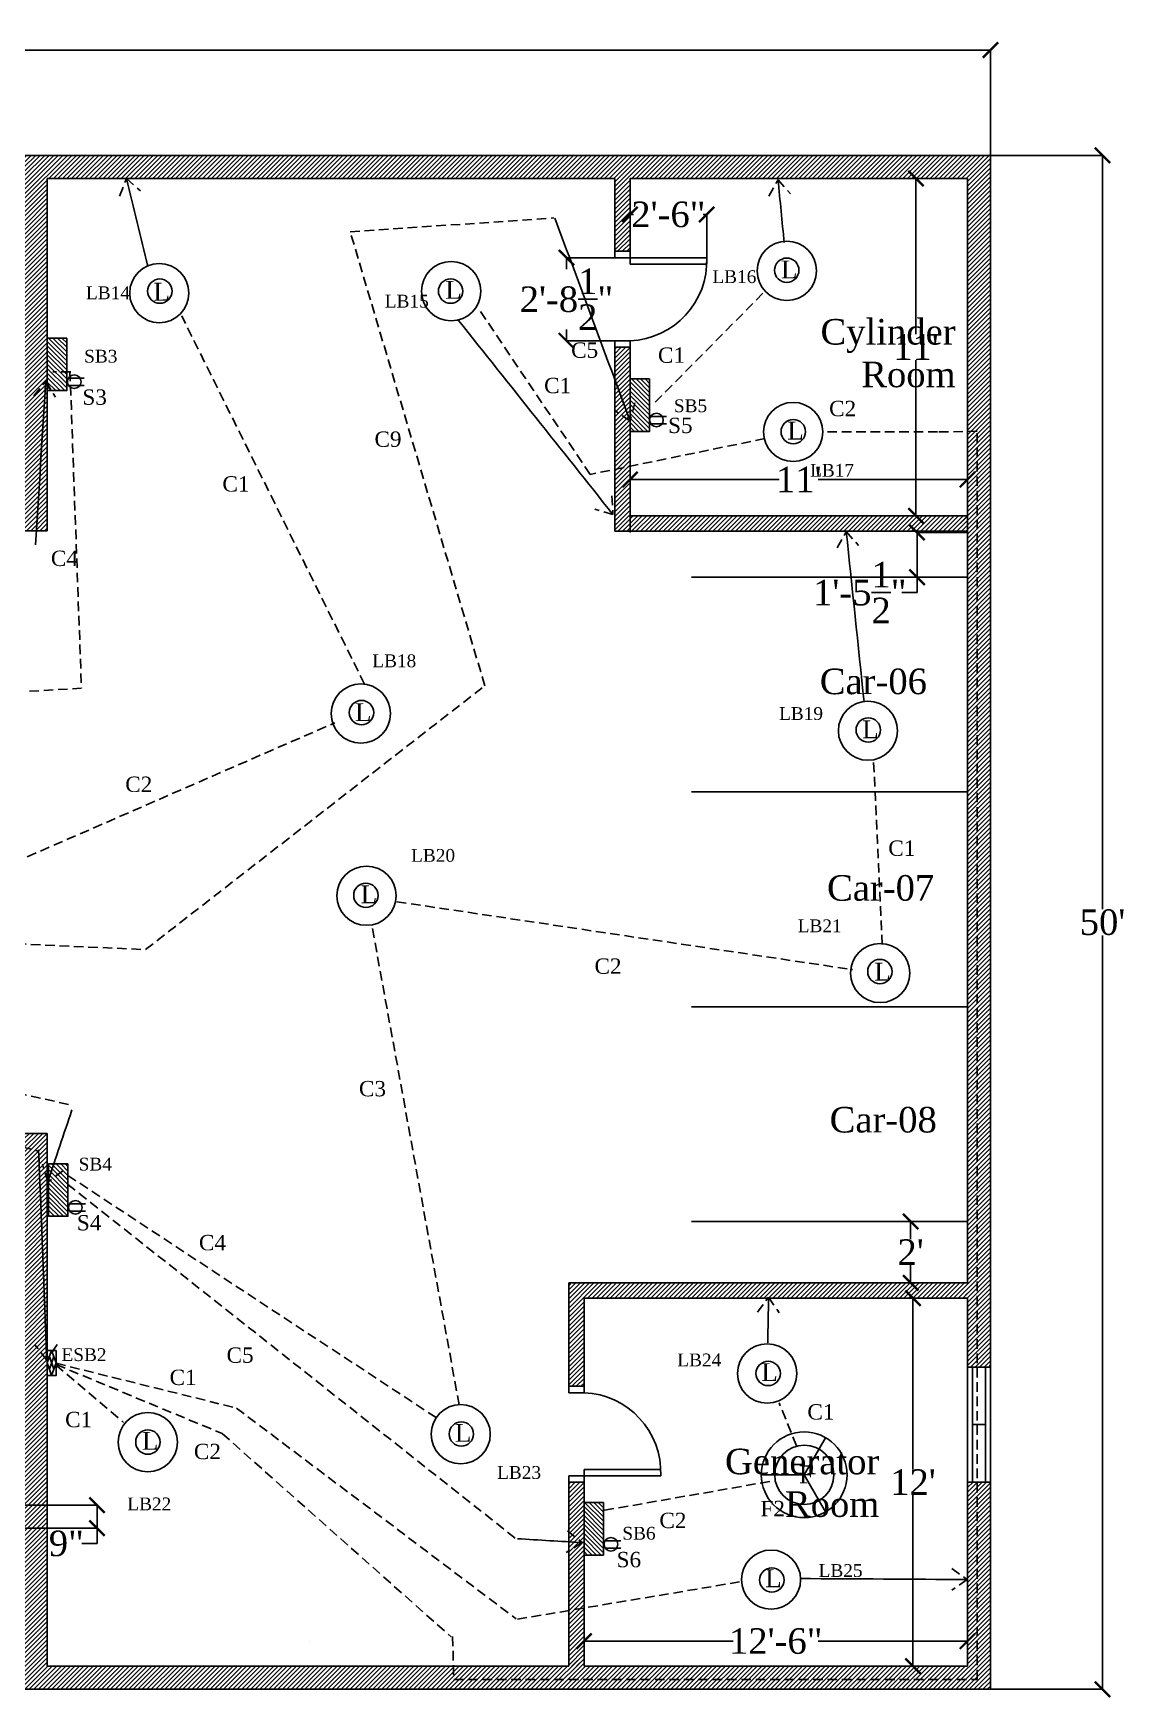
# Model space of a CAD drawing. Header units: inches. Extents: x -263 to 3557, y 209 to 1002.
# Drawn here: x 1654 to 2081, y 255 to 906 of the extents above; entities that cross this region are included whole.
import ezdxf

# ---------------------------------------------------------------- set-up
doc = ezdxf.new("R2010")
doc.units = ezdxf.units.IN
doc.header["$LTSCALE"] = 15
doc.header["$MEASUREMENT"] = 0
doc.linetypes.add('HIDDEN', pattern=[0.375, 0.25, -0.125])
for name, color, linetype in [('Conduit_Fan&Light', 34, 'Continuous'), ('ConFit_name', 222, 'Continuous'), ('ConFit_names', 18, 'Continuous'), ('Dimensions', 18, 'Continuous'), ('Door', 84, 'Continuous'), ('EC', 20, 'HIDDEN'), ('Fittings', 194, 'Continuous'), ('Fixtures', 34, 'Continuous'), ('GC', 152, 'HIDDEN'), ('Hatches', 150, 'Continuous'), ('Light&Fan', 92, 'Continuous'), ('Parking', 30, 'Continuous'), ('Text', 11, 'Continuous'), ('Window', 222, 'Continuous')]:
    doc.layers.add(name, color=color, linetype=linetype)
doc.styles.get("Standard").update_dxf_attribs({"font": 'times.ttf', "height": 10})
doc.dimstyles.get("Standard").update_dxf_attribs({"dimtxt": 6, "dimasz": 6, "dimexe": 0.18, "dimexo": 0.0625, "dimgap": 0.09, "dimtad": 0, "dimtih": 1, "dimtoh": 1, "dimzin": 0, "dimdsep": 46, "dimlunit": 4, "dimtxsty": 'Standard', "dimblk": 'ARCHTICK', "dimcen": 0.0625, "dimadec": 0, "dimazin": 0, "dimtfac": 1, "dimtofl": 0, "dimtmove": 0, "dimatfit": 3, "dimfxl": 1, "dimtolj": 1, "dimtzin": 0, "dimarcsym": 0})
pattern_1 = [(45, (1175.9073, -138.3144), (-0.8838835, 0.8838835), [])]

# ---------------------------------------------------------------- blocks, each defined once
blk = doc.blocks.new('door')
at = {"layer": 'Door', "lineweight": -2}
for p, q in [((2.5, 6), (2.5, 36)), ((5, 6), (5, 36)), ((2.5, 6), (0, 6)), ((0, 0), (0, 6)), ((2.5, 0), (0, 0)), ((5, 6), (2.5, 6)), ((2.5, 6), (2.5, 0)), ((35, 6), (35, 0)), ((35, 6), (37.5, 6)), ((35, 0), (37.5, 0)), ((37.5, 6), (37.5, 0))]:
    blk.add_line(p, q, dxfattribs=at)
blk.add_arc((3.75, 4.75), 31.27, 2.29061, 92.29061, dxfattribs=at)
blk = doc.blocks.new('_ArchTick')
at = {"color": 0, "linetype": 'ByBlock', "const_width": 0.15}
blk.add_lwpolyline([(-0.5, -0.5), (0.5, 0.5)], dxfattribs=at)
blk = doc.blocks.new('*D104')
at = {"layer": 'Defpoints', "color": 0, "lineweight": -2}
for p in [(2028.12, 858.34), (2028.12, 258.34), (2071.95, 258.34)]:
    blk.add_point(p, dxfattribs=at)
at = {"layer": 'Dimensions', "color": 0, "lineweight": -2}
for p, q in [((2028.18, 858.34), (2072.13, 858.34)), ((2071.95, 858.34), (2071.95, 563.52)), ((2071.95, 258.34), (2071.95, 553.17)), ((2028.18, 258.34), (2072.13, 258.34))]:
    blk.add_line(p, q, dxfattribs=at)
at = {"layer": 'Dimensions', "color": 0, "lineweight": -2, "xscale": 6, "yscale": 6, "zscale": 6}
for p, rotation in [((2071.95, 858.34), 90), ((2071.95, 258.34), 270)]:
    blk.add_blockref('_ArchTick', p, dxfattribs=dict(at, rotation=rotation))
at = {"layer": 'Dimensions', "color": 0, "insert": (2071.95, 558.34), "char_height": 10, "attachment_point": 5}
blk.add_mtext("\\A1;50'", dxfattribs=at)
blk = doc.blocks.new('*D105')
at = {"layer": 'Defpoints', "color": 0, "lineweight": -2}
for p in [(1881.12, 818.34), (1862.24, 785.84), (1881.12, 785.84)]:
    blk.add_point(p, dxfattribs=at)
at = {"layer": 'Dimensions', "color": 0, "lineweight": -2}
for p, q in [((1881.05, 818.34), (1862.06, 818.34)), ((1862.24, 818.34), (1862.24, 813.91)), ((1862.24, 785.84), (1862.24, 790.27)), ((1881.05, 785.84), (1862.06, 785.84))]:
    blk.add_line(p, q, dxfattribs=at)
at = {"layer": 'Dimensions', "color": 0, "lineweight": -2, "xscale": 6, "yscale": 6, "zscale": 6}
for p, rotation in [((1862.24, 818.34), 90), ((1862.24, 785.84), 270)]:
    blk.add_blockref('_ArchTick', p, dxfattribs=dict(at, rotation=rotation))
at = {"layer": 'Dimensions', "color": 0, "insert": (1862.24, 802.09), "char_height": 10, "attachment_point": 5}
blk.add_mtext('\\A1;2\'-8{\\H1.000000x;\\S1/2;}"', dxfattribs=at)
blk = doc.blocks.new('*D106')
at = {"layer": 'Defpoints', "color": 0, "lineweight": -2}
for p in [(1917.12, 835.23), (1887.12, 815.84), (1917.12, 815.84)]:
    blk.add_point(p, dxfattribs=at)
at = {"layer": 'Dimensions', "color": 0, "lineweight": -2}
for p, q in [((1887.12, 815.9), (1887.12, 835.41)), ((1887.12, 835.23), (1888.49, 835.23)), ((1917.12, 835.23), (1915.74, 835.23)), ((1917.12, 815.9), (1917.12, 835.41))]:
    blk.add_line(p, q, dxfattribs=at)
at = {"layer": 'Dimensions', "color": 0, "lineweight": -2, "xscale": 6, "yscale": 6, "zscale": 6, "rotation": 180}
blk.add_blockref('_ArchTick', (1887.12, 835.23), dxfattribs=at)
at = {"layer": 'Dimensions', "color": 0, "lineweight": -2, "xscale": 6, "yscale": 6, "zscale": 6}
blk.add_blockref('_ArchTick', (1917.12, 835.23), dxfattribs=at)
at = {"layer": 'Dimensions', "color": 0, "insert": (1902.12, 835.23), "char_height": 10, "attachment_point": 5}
blk.add_mtext('\\A1;2\'-6"', dxfattribs=at)
blk = doc.blocks.new('*D102')
at = {"layer": 'Defpoints', "color": 0, "lineweight": -2}
for p in [(2019.12, 731.58), (1887.12, 710.77), (2019.12, 710.77)]:
    blk.add_point(p, dxfattribs=at)
at = {"layer": 'Dimensions', "color": 0, "lineweight": -2}
for p, q in [((1887.12, 710.83), (1887.12, 731.76)), ((1887.12, 731.58), (1945.49, 731.58)), ((2019.12, 731.58), (1960.74, 731.58)), ((2019.12, 710.83), (2019.12, 731.76))]:
    blk.add_line(p, q, dxfattribs=at)
at = {"layer": 'Dimensions', "color": 0, "lineweight": -2, "xscale": 6, "yscale": 6, "zscale": 6, "rotation": 180}
blk.add_blockref('_ArchTick', (1887.12, 731.58), dxfattribs=at)
at = {"layer": 'Dimensions', "color": 0, "lineweight": -2, "xscale": 6, "yscale": 6, "zscale": 6}
blk.add_blockref('_ArchTick', (2019.12, 731.58), dxfattribs=at)
at = {"layer": 'Dimensions', "color": 0, "insert": (1953.12, 731.58), "char_height": 10, "attachment_point": 5}
blk.add_mtext("\\A1;11'", dxfattribs=at)
blk = doc.blocks.new('*D107')
at = {"layer": 'Defpoints', "color": 0, "lineweight": -2}
for p in [(2019.12, 849.34), (1998.97, 717.4), (2019.12, 717.4)]:
    blk.add_point(p, dxfattribs=at)
at = {"layer": 'Dimensions', "color": 0, "lineweight": -2}
for p, q in [((2019.05, 849.34), (1998.79, 849.34)), ((1998.97, 849.34), (1998.97, 788.46)), ((1998.97, 717.4), (1998.97, 778.28)), ((2019.05, 717.4), (1998.79, 717.4))]:
    blk.add_line(p, q, dxfattribs=at)
at = {"layer": 'Dimensions', "color": 0, "lineweight": -2, "xscale": 6, "yscale": 6, "zscale": 6}
for p, rotation in [((1998.97, 849.34), 90), ((1998.97, 717.4), 270)]:
    blk.add_blockref('_ArchTick', p, dxfattribs=dict(at, rotation=rotation))
at = {"layer": 'Dimensions', "color": 0, "insert": (1998.97, 783.37), "char_height": 10, "attachment_point": 5}
blk.add_mtext("\\A1;11'", dxfattribs=at)
blk = doc.blocks.new('*D108')
at = {"layer": 'Defpoints', "color": 0, "lineweight": -2}
for p in [(2019.12, 277.13), (1869.12, 267.34), (2019.12, 267.34)]:
    blk.add_point(p, dxfattribs=at)
at = {"layer": 'Dimensions', "color": 0, "lineweight": -2}
for p, q in [((1869.12, 267.4), (1869.12, 277.31)), ((1869.12, 277.13), (1927.51, 277.13)), ((2019.12, 277.13), (1960.73, 277.13)), ((2019.12, 267.4), (2019.12, 277.31))]:
    blk.add_line(p, q, dxfattribs=at)
at = {"layer": 'Dimensions', "color": 0, "lineweight": -2, "xscale": 6, "yscale": 6, "zscale": 6, "rotation": 180}
blk.add_blockref('_ArchTick', (1869.12, 277.13), dxfattribs=at)
at = {"layer": 'Dimensions', "color": 0, "lineweight": -2, "xscale": 6, "yscale": 6, "zscale": 6}
blk.add_blockref('_ArchTick', (2019.12, 277.13), dxfattribs=at)
at = {"layer": 'Dimensions', "color": 0, "insert": (1944.12, 277.13), "char_height": 10, "attachment_point": 5}
blk.add_mtext('\\A1;12\'-6"', dxfattribs=at)
blk = doc.blocks.new('*D109')
at = {"layer": 'Defpoints', "color": 0, "lineweight": -2}
for p in [(2019.12, 411.34), (1997.8, 267.4), (2019.12, 267.4)]:
    blk.add_point(p, dxfattribs=at)
at = {"layer": 'Dimensions', "color": 0, "lineweight": -2}
for p, q in [((2019.05, 411.34), (1997.62, 411.34)), ((1997.8, 411.34), (1997.8, 344.46)), ((1997.8, 267.4), (1997.8, 334.28)), ((2019.05, 267.4), (1997.62, 267.4))]:
    blk.add_line(p, q, dxfattribs=at)
at = {"layer": 'Dimensions', "color": 0, "lineweight": -2, "xscale": 6, "yscale": 6, "zscale": 6}
for p, rotation in [((1997.8, 411.34), 90), ((1997.8, 267.4), 270)]:
    blk.add_blockref('_ArchTick', p, dxfattribs=dict(at, rotation=rotation))
at = {"layer": 'Dimensions', "color": 0, "insert": (1997.8, 339.37), "char_height": 10, "attachment_point": 5}
blk.add_mtext("\\A1;12'", dxfattribs=at)
blk = doc.blocks.new('*D119')
at = {"layer": 'Defpoints', "color": 0, "lineweight": -2}
for p in [(2019.12, 441.34), (1996.88, 417.34), (2019.12, 417.34)]:
    blk.add_point(p, dxfattribs=at)
at = {"layer": 'Dimensions', "color": 0, "lineweight": -2}
for p, q in [((2019.05, 441.34), (1996.7, 441.34)), ((1996.88, 441.34), (1996.88, 434.43)), ((1996.88, 417.34), (1996.88, 424.25)), ((2019.05, 417.34), (1996.7, 417.34))]:
    blk.add_line(p, q, dxfattribs=at)
at = {"layer": 'Dimensions', "color": 0, "lineweight": -2, "xscale": 6, "yscale": 6, "zscale": 6}
for p, rotation in [((1996.88, 441.34), 90), ((1996.88, 417.34), 270)]:
    blk.add_blockref('_ArchTick', p, dxfattribs=dict(at, rotation=rotation))
at = {"layer": 'Dimensions', "color": 0, "insert": (1996.88, 429.34), "char_height": 10, "attachment_point": 5}
blk.add_mtext("\\A1;2'", dxfattribs=at)
blk = doc.blocks.new('*D120')
at = {"layer": 'Defpoints', "color": 0, "lineweight": -2}
for p in [(2019.12, 710.83), (1999.41, 693.34), (2019.12, 693.34)]:
    blk.add_point(p, dxfattribs=at)
at = {"layer": 'Dimensions', "color": 0, "lineweight": -2}
for p, q in [((2019.05, 710.83), (1999.23, 710.83)), ((1999.41, 710.83), (1999.41, 693.34)), ((2019.05, 693.34), (1999.23, 693.34)), ((1999.41, 693.34), (1999.41, 687.34)), ((1999.41, 687.34), (1993.41, 687.34))]:
    blk.add_line(p, q, dxfattribs=at)
at = {"layer": 'Dimensions', "color": 0, "lineweight": -2, "xscale": 6, "yscale": 6, "zscale": 6}
for p, rotation in [((1999.41, 710.83), 90), ((1999.41, 693.34), 270)]:
    blk.add_blockref('_ArchTick', p, dxfattribs=dict(at, rotation=rotation))
at = {"layer": 'Dimensions', "color": 0, "insert": (1977, 687.34), "char_height": 10, "attachment_point": 5}
blk.add_mtext('\\A1;1\'-5{\\H1.000000x;\\S1/2;}"', dxfattribs=at)
blk = doc.blocks.new('*D123')
at = {"layer": 'Defpoints', "color": 0, "lineweight": -2}
for p in [(2028.12, 899.57), (1188.12, 858.34), (2028.12, 858.34)]:
    blk.add_point(p, dxfattribs=at)
at = {"layer": 'Dimensions', "color": 0, "lineweight": -2}
for p, q in [((1188.12, 858.4), (1188.12, 899.75)), ((1188.12, 899.57), (1599.9, 899.57)), ((2028.12, 899.57), (1616.33, 899.57)), ((2028.12, 858.4), (2028.12, 899.75))]:
    blk.add_line(p, q, dxfattribs=at)
at = {"layer": 'Dimensions', "color": 0, "lineweight": -2, "xscale": 6, "yscale": 6, "zscale": 6, "rotation": 180}
blk.add_blockref('_ArchTick', (1188.12, 899.57), dxfattribs=at)
at = {"layer": 'Dimensions', "color": 0, "lineweight": -2, "xscale": 6, "yscale": 6, "zscale": 6}
blk.add_blockref('_ArchTick', (2028.12, 899.57), dxfattribs=at)
at = {"layer": 'Dimensions', "color": 0, "insert": (1608.12, 899.57), "char_height": 10, "attachment_point": 5}
blk.add_mtext("\\A1;70'", dxfattribs=at)
blk = doc.blocks.new('win')
for p, q in [((760.56, 398.24), (805.56, 398.24)), ((760.56, 398.24), (760.56, 389.24)), ((805.56, 398.24), (805.56, 389.24)), ((760.56, 396.24), (805.56, 396.24)), ((760.56, 391.24), (805.56, 391.24)), ((783.06, 396.24), (783.06, 391.24)), ((760.56, 389.24), (805.56, 389.24))]:
    blk.add_line(p, q)
blk = doc.blocks.new('window_vertical')
at = {"layer": 'Window', "rotation": 270}
blk.add_blockref('win', (-389.24, 805.56), dxfattribs=at)
blk = doc.blocks.new('ESB')
at = {"layer": 'Fixtures', "lineweight": -2}
for p, q in [((-4.67, 0), (-9.55, -1.78)), ((0.21, -1.78), (-4.67, 0)), ((-9.55, -1.78), (-4.67, -3.56)), ((-7.11, -0.89), (-2.23, -2.67)), ((-7.11, -2.67), (-2.23, -0.89)), ((-4.67, -3.56), (0.21, -1.78))]:
    blk.add_line(p, q, dxfattribs=at)
blk.add_lwpolyline([(-9.55, 0), (0.21, 0), (0.21, -3.56), (-9.55, -3.56)], close=True, dxfattribs=at)
blk = doc.blocks.new('conduit_light')
at = {"layer": 'Conduit_Fan&Light'}
blk.add_circle((0.57, 0.59), 11.58, dxfattribs=at)
at = {"layer": 'Conduit_Fan&Light', "insert": (-1.71, 4.63), "char_height": 7, "width": 15.2343, "attachment_point": 1}
blk.add_mtext('L', dxfattribs=at)
blk = doc.blocks.new('SB')
at = {"layer": 'Fixtures', "lineweight": -2}
h = blk.add_hatch(dxfattribs=at)
h.set_pattern_fill('ANSI31', color=256, scale=10, style=0)
h.set_pattern_definition([(45, (151.571, -705.9063), (-0.8838835, 0.8838835), [])])
h.paths.add_polyline_path([(0, 0), (0, 7.61), (-20.56, 7.61), (-20.56, 0)])
blk.add_lwpolyline([(-20.56, 7.61), (0, 7.61), (0, 0), (-20.56, 0)], close=True, dxfattribs=at)
blk = doc.blocks.new('fan')
at = {"layer": 'Fittings'}
for q in [(8.4, 14.5), (-16.76, 0), (8.37, -14.52)]:
    blk.add_line((0, 0), q, dxfattribs=at)
blk.add_circle((0, 0), 16.76, dxfattribs=at)
blk = doc.blocks.new('conduit_fan')
at = {"layer": 'Conduit_Fan&Light'}
blk.add_circle((0.5, -0.33), 11.58, dxfattribs=at)
at = {"layer": 'Conduit_Fan&Light', "insert": (-1.62, 3.39), "char_height": 7, "width": 15.2343, "attachment_point": 1}
blk.add_mtext('F', dxfattribs=at)
blk = doc.blocks.new('S2')
at = {"layer": 'Fixtures', "lineweight": -2}
for p, q in [((-1.32, -2.32), (-1.32, 3.91)), ((1.46, -2.24), (1.46, 3.91))]:
    blk.add_line(p, q, dxfattribs=at)
blk.add_circle((0, 0), 2.67, dxfattribs=at)
blk = doc.blocks.new('*D156')
at = {"layer": 'Defpoints', "color": 0, "lineweight": -2}
for p in [(1650.12, 330.34), (1650.12, 321.34), (1678.62, 321.34)]:
    blk.add_point(p, dxfattribs=at)
at = {"layer": 'Fittings', "color": 0, "lineweight": -2}
for p, q in [((1650.18, 330.34), (1678.8, 330.34)), ((1678.62, 330.34), (1678.62, 321.34)), ((1650.18, 321.34), (1678.8, 321.34)), ((1678.62, 321.34), (1678.62, 315.34)), ((1678.62, 315.34), (1672.62, 315.34))]:
    blk.add_line(p, q, dxfattribs=at)
at = {"layer": 'Fittings', "color": 0, "lineweight": -2, "xscale": 6, "yscale": 6, "zscale": 6}
for p, rotation in [((1678.62, 330.34), 90), ((1678.62, 321.34), 270)]:
    blk.add_blockref('_ArchTick', p, dxfattribs=dict(at, rotation=rotation))
at = {"layer": 'Fittings', "color": 0, "lineweight": -2, "insert": (1666.6, 315.34), "char_height": 10, "attachment_point": 5}
blk.add_mtext('\\A1;9"', dxfattribs=at)
blk = doc.blocks.new('_Open90')
at = {"color": 0, "linetype": 'ByBlock', "lineweight": -2}
for p, q in [((0, 0), (-1, 0)), ((-0.5, 0.5), (0, 0)), ((0, 0), (-0.5, -0.5))]:
    blk.add_line(p, q, dxfattribs=at)

msp = doc.modelspace()

# ---------------------------------------------------------------- hatches: boundary and pattern name
at = {"layer": 'Hatches'}
h = msp.add_hatch(dxfattribs=at)
h.set_pattern_fill('ANSI31', color=256, scale=10, style=0)
h.set_pattern_definition(pattern_1)
h.paths.add_polyline_path([(1659.117, 321.342), (1659.117, 475.794), (1650.117, 475.794), (1650.117, 450.593), (1650.357, 450.593), (1650.357, 398.093), (1650.364, 398.093), (1650.363, 389.093), (1650.357, 389.093), (1650.357, 360.593), (1650.117, 360.593), (1650.117, 330.342), (1566.117, 330.342), (1566.117, 475.794), (1557.117, 475.794), (1557.117, 345.342), (1537.892, 345.342), (1537.892, 339.346), (1538.659, 339.342), (1557.117, 339.342), (1557.117, 267.343), (1566.117, 267.343), (1566.117, 321.342), (1650.117, 321.342), (1650.117, 258.342), (2028.117, 258.342), (2028.117, 339.394), (2019.117, 339.394), (2019.117, 267.342), (1869.117, 267.342), (1869.117, 339.342), (1863.117, 339.342), (1863.117, 338.531), (1863.117, 267.342), (1845.117, 267.342), (1839.117, 267.342), (1659.117, 267.342)])
h.paths.add_polyline_path([(1566.117, 267.343), (1557.117, 267.343), (1557.117, 267.342), (1479.58, 267.342), (1479.58, 258.342), (1566.117, 258.342)])
h.paths.add_polyline_path([(1454.517, 267.342), (1425.117, 267.342), (1419.117, 267.342), (1403.842, 267.342), (1403.842, 258.342), (1454.517, 258.342)])
h.paths.add_polyline_path([(2028.117, 858.342), (1650.117, 858.342), (1650.117, 804.342), (1650.117, 799.383), (1566.288, 799.383), (1566.117, 799.383), (1566.117, 804.342), (1566.117, 858.342), (1188.117, 858.342), (1188.117, 666.342), (1197.117, 666.342), (1197.117, 849.342), (1557.117, 849.342), (1557.117, 804.342), (1557.117, 790.383), (1566.117, 790.383), (1566.288, 790.383), (1650.117, 790.383), (1659.117, 790.383), (1659.117, 804.342), (1659.117, 849.342), (1881.117, 849.342), (1881.117, 821.454), (1881.117, 820.842), (1887.117, 820.842), (1887.117, 849.342), (2019.117, 849.342), (2019.117, 717.342), (1887.117, 717.342), (1887.117, 783.342), (1881.117, 783.342), (1881.117, 782.563), (1881.117, 717.342), (1881.117, 711.342), (1887.117, 711.342), (2019.117, 711.342), (2019.117, 417.342), (1863.117, 417.342), (1863.117, 411.342), (1863.117, 377.422), (1863.117, 376.842), (1869.117, 376.842), (1869.117, 411.342), (2019.117, 411.342), (2019.117, 384.394), (2028.117, 384.394)])
h = msp.add_hatch(dxfattribs=at)
h.set_pattern_fill('ANSI31', color=256, scale=10, style=0)
h.set_pattern_definition(pattern_1)
h.paths.add_polyline_path([(1887.117, 783.342), (1881.117, 783.342), (1881.117, 711.342), (2019.117, 711.342), (2019.117, 717.342), (1887.117, 717.342)])
h.paths.add_polyline_path([(1881.117, 820.842), (1887.117, 820.842), (1887.117, 849.342), (1881.117, 849.342)])
h = msp.add_hatch(dxfattribs=at)
h.set_pattern_fill('ANSI31', color=256, scale=10, style=0)
h.set_pattern_definition(pattern_1)
h.paths.add_polyline_path([(1659.117, 790.383), (1650.117, 790.383), (1650.117, 720.493), (1566.117, 720.493), (1566.117, 790.383), (1557.117, 790.383), (1557.117, 720.493), (1557.117, 711.493), (1566.117, 711.493), (1659.117, 711.493)])
h = msp.add_hatch(dxfattribs=at)
h.set_pattern_fill('ANSI31', color=256, scale=10, style=0)
h.set_pattern_definition(pattern_1)
h.paths.add_polyline_path([(1863.117, 376.842), (1869.117, 376.842), (1869.117, 411.342), (2019.117, 411.342), (2019.117, 417.342), (1863.117, 417.342)])
h.paths.add_polyline_path([(1869.117, 339.342), (1863.117, 339.342), (1863.117, 267.342), (1869.117, 267.342)])

# ---------------------------------------------------------------- linework, layer by layer
for p, q in [((1650.117, 858.342), (2028.117, 858.342)), ((2028.117, 858.342), (2028.117, 258.342)), ((1659.117, 849.342), (1659.117, 804.342)), ((1659.117, 849.342), (1881.117, 849.342)), ((1881.117, 849.342), (1881.117, 821.454)), ((1887.117, 849.342), (2019.117, 849.342)), ((1887.117, 849.342), (1887.117, 820.842)), ((2019.117, 849.342), (2019.117, 717.342)), ((1881.117, 820.842), (1881.117, 821.454)), ((1887.117, 818.615), (1887.117, 818.342)), ((1659.117, 804.342), (1659.117, 795.342)), ((1659.117, 804.342), (1659.117, 711.493)), ((1881.117, 782.563), (1881.117, 783.342)), ((1881.117, 782.563), (1881.117, 717.342)), ((1887.117, 785.842), (1887.117, 785.027)), ((1887.117, 783.342), (1887.117, 717.342)), ((1881.117, 717.342), (1881.117, 711.342)), ((2019.117, 717.342), (1887.117, 717.342)), ((1566.117, 711.493), (1659.117, 711.493)), ((1887.117, 711.342), (1881.117, 711.342)), ((2019.117, 711.342), (1887.117, 711.342)), ((2019.117, 711.342), (2019.117, 417.342)), ((1650.117, 475.794), (1659.117, 475.794)), ((1659.117, 321.342), (1659.117, 475.794)), ((1863.117, 417.342), (2019.117, 417.342)), ((1863.117, 411.342), (1863.117, 417.342)), ((1863.117, 411.342), (1863.117, 377.422)), ((1869.117, 411.342), (2019.117, 411.342)), ((1869.117, 411.342), (1869.117, 374.342)), ((2019.117, 411.446), (2019.117, 267.342)), ((2019.117, 411.446), (2019.117, 411.342)), ((1863.117, 377.422), (1863.117, 376.842)), ((1863.117, 338.531), (1863.117, 339.342)), ((1869.117, 342.763), (1869.117, 267.342)), ((1863.117, 338.531), (1863.117, 267.342)), ((1659.117, 321.342), (1659.117, 330.342)), ((1659.117, 267.342), (1659.117, 321.342)), ((1659.117, 267.342), (1839.117, 267.342)), ((1839.117, 267.342), (1845.117, 267.342)), ((1845.117, 267.342), (1863.117, 267.342)), ((1869.117, 267.342), (2019.117, 267.342)), ((1650.117, 258.342), (2028.117, 258.342))]:
    msp.add_line(p, q)
at = {"layer": 'EC'}
for p, q in [((1871.508, 733.561), (1827.797, 798.513)), ((2007.448, 750.163), (1962.752, 750.163)), ((1939.878, 747.559), (1871.508, 733.561)), ((1662.488, 385.174), (1688.987, 362.731)), ((1843.045, 285.767), (1931.111, 300.498))]:
    msp.add_line(p, q, dxfattribs=at)
at = {"layer": 'EC', "lineweight": -2}
for p, q in [((2022.977, 750.458), (2007.448, 750.163)), ((2022.977, 262.171), (2022.977, 750.458)), ((1535.117, 501.342), (1655.617, 468.842)), ((1662.617, 385.842), (1733.117, 368.342)), ((1662.617, 385.342), (1727.617, 358.342)), ((1733.117, 368.342), (1842.617, 285.842)), ((1727.617, 358.342), (1817.117, 278.842)), ((1817.723, 278.972), (1818.154, 262.171)), ((1839.117, 267.342), (1839.117, 267.342)), ((1818.154, 262.171), (2022.977, 262.171))]:
    msp.add_line(p, q, dxfattribs=at)
at = {"layer": 'Fittings'}
for centre in [(1948.42, 813.44), (1703.165, 805.262), (1816.903, 805.262), (1950.96, 750.274), (1782.064, 640.398), (1980.307, 633.587), (1783.768, 568.886), (1984.852, 539.089), (1941.151, 381.87), (1698.49, 355.026), (1821.107, 358.168), (1942.58, 301.052)]:
    msp.add_circle(centre, 4.766, dxfattribs=at)
at = {"layer": 'GC'}
for p, q in [((1777.662, 828.466), (1857.306, 833.881)), ((1830.304, 650.907), (1777.662, 828.466)), ((1896.944, 761.773), (1940.043, 805.374)), ((1783.247, 651.539), (1711.725, 795.569)), ((1697.597, 547.665), (1830.304, 650.907)), ((1620.392, 570.484), (1771.564, 636.379)), ((1985.81, 549.69), (1982.42, 620.826)), ((1388.623, 561.836), (1697.597, 547.665)), ((1795.882, 566.407), (1974.149, 539.845)), ((1820.25, 369.591), (1786.347, 555.9)), ((1394.795, 547.994), (1669.194, 486.72)), ((1952.258, 353.554), (1945.422, 370.386)), ((1761.76, 276.848), (1761.76, 276.848))]:
    msp.add_line(p, q, dxfattribs=at)
at = {"layer": 'GC', "lineweight": -2}
for p, q in [((1668.353, 773.711), (1661.373, 773.711)), ((1668.01, 773.795), (1672.504, 649.899)), ((1618.434, 646.816), (1672.446, 649.891)), ((1667.117, 459.342), (1811.617, 364.342)), ((1667.117, 455.842), (1843.617, 316.342)), ((1877.117, 328.342), (1943.117, 339.842))]:
    msp.add_line(p, q, dxfattribs=at)
at = {"layer": 'Parking'}
for p, q in [((2019.117, 693.342), (1911.117, 693.342)), ((2019.117, 609.342), (1911.117, 609.342)), ((2019.117, 525.342), (1911.117, 525.342)), ((2019.117, 441.342), (1911.117, 441.342))]:
    msp.add_line(p, q, dxfattribs=at)

# ---------------------------------------------------------------- block references
at = {"layer": 'Conduit_Fan&Light'}
for name, p in [('conduit_light', (1947.886, 812.608)), ('conduit_light', (1702.381, 803.909)), ('conduit_light', (1816.577, 804.643)), ('conduit_light', (1950.344, 749.573)), ('conduit_light', (1781.241, 639.419)), ('conduit_light', (1979.628, 632.716)), ('conduit_light', (1783.459, 568.162)), ('conduit_light', (1984.379, 537.916)), ('conduit_light', (1940.193, 381.261)), ('conduit_light', (1697.866, 354.388)), ('conduit_fan', (1954.789, 342.533)), ('conduit_light', (1941.711, 300.632))]:
    msp.add_blockref(name, p, dxfattribs=at)
at = {"layer": 'Door', "lineweight": -2, "rotation": 270}
msp.add_blockref('door', (1881.117, 820.842), dxfattribs=at)
at = {"layer": 'Door', "lineweight": -2, "xscale": -1, "rotation": 270}
msp.add_blockref('door', (1863.117, 339.342), dxfattribs=at)
at = {"layer": 'Fixtures', "lineweight": -2, "rotation": 270}
for name, p in [('SB', (1659.117, 766.342)), ('S2', (1669.691, 769.842)), ('SB', (1887.117, 750.342)), ('S2', (1897.441, 754.847)), ('SB', (1659.617, 443.342)), ('S2', (1670.117, 446.842)), ('ESB', (1662.617, 381.342)), ('SB', (1869.117, 310.842)), ('S2', (1879.642, 315.035))]:
    msp.add_blockref(name, p, dxfattribs=at)
at = {"layer": 'Fixtures'}
msp.add_blockref('conduit_light', (1820.286, 357.502), dxfattribs=at)
at = {"layer": 'Light&Fan'}
msp.add_blockref('fan', (1955.237, 342.232), dxfattribs=at)
at = {"layer": 'Window'}
msp.add_blockref('window_vertical', (2019.117, 339.394), dxfattribs=at)

# ---------------------------------------------------------------- texts
at = {"layer": 'ConFit_name', "attachment_point": 1}
for s, insert, char_height, width in [('SB3', (1673.568, 782.306), 5, 20.59294), ('S3', (1672.887, 766.811), 6, 12.62384), ('SB5', (1904.264, 762.916), 5, 20.59294), ('S5', (1902.008, 755.739), 6, 12.62384), ('SB4', (1671.401, 466.252), 5, 20.59294), ('S4', (1670.72, 443.839), 6, 12.62384), ('ESB2', (1664.692, 391.733), 5, 20.59294), ('SB6', (1884.093, 321.86), 5, 20.59294), ('S6', (1881.862, 312.066), 6, 12.62384)]:
    msp.add_mtext(s, dxfattribs=dict(at, insert=insert, char_height=char_height, width=width))
at = {"layer": 'ConFit_names', "attachment_point": 1}
for s, insert, char_height, width in [('LB16', (1919.325, 813.433), 5, 20.59294), ('LB14', (1674.276, 807.11), 5, 20.59294), ('LB15', (1791.174, 803.85), 5, 20.59294), ('LB17', (1957.541, 737.672), 5, 20.59294), ('LB18', (1786.281, 663.147), 5, 20.59294), ('LB19', (1945.409, 642.516), 5, 20.59294), ('LB20', (1801.471, 587.032), 5, 20.59294), ('LB21', (1952.688, 559.481), 5, 20.59294), ('LB24', (1905.597, 389.655), 5, 20.59294), ('LB23', (1835.106, 345.637), 5, 20.59294), ('LB22', (1690.44, 333.336), 5, 20.59294), ('F2', (1938.148, 332.029), 6, 12.62384), ('LB25', (1960.886, 307.275), 5, 20.59294)]:
    msp.add_mtext(s, dxfattribs=dict(at, insert=insert, char_height=char_height, width=width))
at = {"layer": 'EC', "lineweight": -2, "char_height": 6, "width": 15, "attachment_point": 1}
for s, insert in [('C1', (1853.495, 771.346)), ('C2', (1964.995, 762.346)), ('C1', (1706.995, 383.346)), ('C1', (1666.117, 366.842)), ('C2', (1716.495, 354.346))]:
    msp.add_mtext(s, dxfattribs=dict(at, insert=insert))
at = {"layer": 'GC', "char_height": 6, "width": 13.71989, "attachment_point": 1}
for s, insert in [('C5', (1864.077, 785.177)), ('C1', (1898.038, 783.229)), ('C9', (1787.144, 750.351)), ('C1', (1727.644, 732.851)), ('C4', (1660.561, 703.745)), ('C2', (1689.644, 615.351)), ('C1', (1988.144, 590.351)), ('C2', (1873.218, 544.223)), ('C3', (1781.073, 496.285)), ('C4', (1718.47, 436.058)), ('C5', (1729.272, 392.045)), ('C1', (1956.494, 369.84)), ('C2', (1898.599, 327.382))]:
    msp.add_mtext(s, dxfattribs=dict(at, insert=insert))
at = {"layer": 'Text', "lineweight": -2, "char_height": 10, "width": 47, "attachment_point": 3}
for s, insert in [('Cylinder Room', (2014.477, 794.358)), ('Car-06', (2003.274, 657.602)), ('Car-07', (2006.122, 576.799)), ('Car-08', (2007.134, 486.132)), ('Generator Room', (1984.641, 352.431))]:
    msp.add_mtext(s, dxfattribs=dict(at, insert=insert))

# ---------------------------------------------------------------- dimensions: what is measured, and where the dimension line sits
at = {"layer": 'Dimensions'}
for base, p1, p2, picture, middle in [((2028.117, 899.566), (1188.117, 858.342), (2028.117, 858.342), '*D123', (1608.117, 899.566)), ((1917.117, 835.23), (1887.117, 815.842), (1917.117, 815.842), '*D106', (1902.117, 835.23)), ((2019.117, 277.131), (1869.117, 267.342), (2019.117, 267.342), '*D108', (1944.117, 277.131))]:
    dim = msp.add_linear_dim(base=base, p1=p1, p2=p2, dimstyle='Standard', dxfattribs=at)
    dim.commit()
    dim.dimension.update_dxf_attribs({"geometry": picture, "text_midpoint": middle})
for base, p1, p2, picture, middle in [((2071.947, 258.342), (2028.117, 858.342), (2028.117, 258.342), '*D104', (2071.947, 558.342)), ((1998.971, 717.405), (2019.117, 849.342), (2019.117, 717.405), '*D107', (1998.971, 783.374)), ((1862.24, 785.842), (1881.117, 818.342), (1881.117, 785.842), '*D105', (1862.24, 802.092)), ((1999.407, 693.342), (2019.117, 710.83), (2019.117, 693.342), '*D120', (1976.998, 687.342)), ((1996.878, 417.342), (2019.117, 441.342), (2019.117, 417.342), '*D119', (1996.878, 429.342)), ((1997.804, 267.405), (2019.117, 411.342), (2019.117, 267.405), '*D109', (1997.804, 339.374))]:
    dim = msp.add_linear_dim(base=base, p1=p1, p2=p2, angle=90, dimstyle='Standard', dxfattribs=at)
    dim.commit()
    dim.dimension.update_dxf_attribs({"geometry": picture, "text_midpoint": middle})
dim = msp.add_linear_dim(base=(2019.117, 731.581), p1=(1887.117, 710.768), p2=(2019.117, 710.768), dimstyle='Standard', dxfattribs=at)
dim.commit()
dim.dimension.update_dxf_attribs({"geometry": '*D102', "text_midpoint": (1953.117, 731.581), "dimtype": 160})
at = {"layer": 'Fittings', "lineweight": -2}
dim = msp.add_linear_dim(base=(1678.617, 321.342), p1=(1650.117, 330.342), p2=(1650.117, 321.342), angle=90, dimstyle='Standard', override={"dimldrblk": 'Open90'}, dxfattribs=at)
dim.commit()
dim.dimension.update_dxf_attribs({"geometry": '*D156', "text_midpoint": (1666.604, 315.342)})

# ---------------------------------------------------------------- leaders
at = {"layer": 'EC', "path_type": 1}
for points in [[(1880.438, 717.901), (1820.058, 793.76)], [(1658.932, 387.056), (1655.762, 469.405)]]:
    msp.add_leader(points, dimstyle='Standard', override={"dimgap": 0.09, "dimtad": 0, "dimldrblk": 'Open90'}, dxfattribs=at)
at = {"layer": 'EC', "lineweight": -2, "path_type": 1}
msp.add_leader([(2018.964, 301.255), (1953.684, 301.631)], dimstyle='Standard', override={"dimgap": 0.09, "dimtad": 0, "dimldrblk": 'Open90'}, dxfattribs=at)
at = {"layer": 'GC', "path_type": 1}
for points in [[(1690.102, 849.304), (1698.419, 814.958)], [(1945.021, 848.856), (1947.418, 824.226)], [(1887.161, 754.442), (1857.718, 833.804)], [(1658.491, 770), (1654.591, 705.98)], [(1659.346, 456.753), (1668.746, 484.931)], [(1941.314, 411.707), (1940.995, 393.873)], [(1868.375, 315.685), (1843.068, 317.217)]]:
    msp.add_leader(points, dimstyle='Standard', override={"dimgap": 0.09, "dimtad": 0, "dimldrblk": 'Open90'}, dxfattribs=at)
at = {"layer": 'GC', "lineweight": -2, "path_type": 1}
msp.add_leader([(1971.703, 711.226), (1978.682, 644.637)], dimstyle='Standard', override={"dimgap": 0.09, "dimtad": 0, "dimldrblk": 'Open90'}, dxfattribs=at)

doc.saveas('drawing.dxf')
